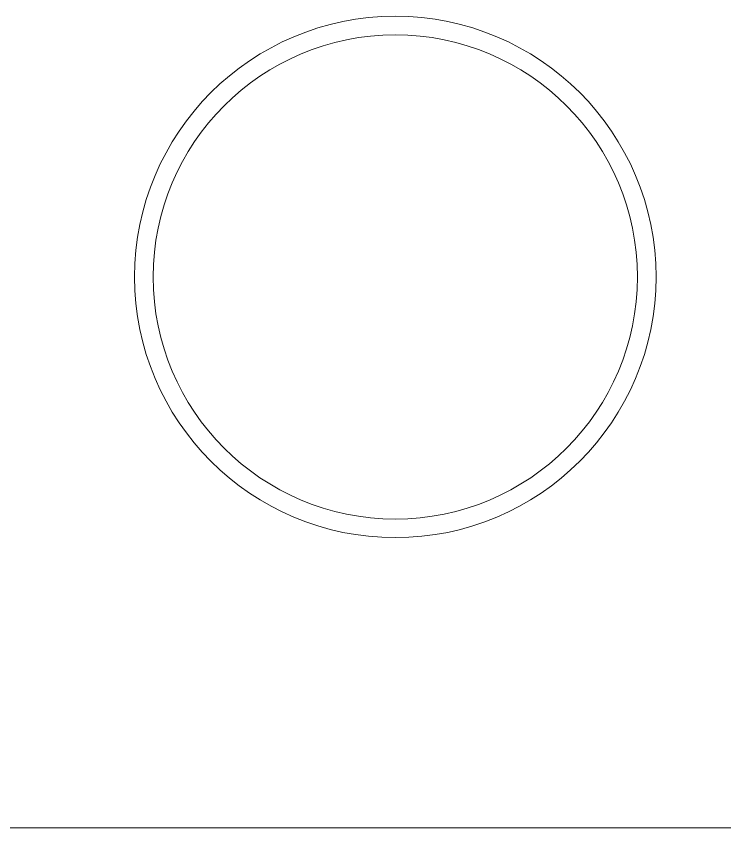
# Model space of a CAD drawing. Header units: inches. Extents: x -12418 to 242017, y -29325 to 19878.
# Drawn here: x 15923.7 to 16304.1, y -10267.4 to -9831.6 of the extents above; entities that cross this region are included whole.
import ezdxf

# ---------------------------------------------------------------- set-up
doc = ezdxf.new("R2010")
doc.units = ezdxf.units.IN
doc.header["$LTSCALE"] = 25
doc.header["$MEASUREMENT"] = 0
doc.linetypes.add('DASHDOT', pattern=[25.4, 12.7, -6.35, 0, -6.35])
for name, color, linetype, lineweight in [('00-Ground Floor$0$LOADING', 253, 'Continuous', 5), ('00-Ground Floor$0$Walls', 251, 'Continuous', 5), ('E-LITE-CLNG-CNDT', 6, 'DASHDOT', 35)]:
    doc.layers.add(name, color=color, linetype=linetype, lineweight=lineweight)

# ---------------------------------------------------------------- blocks, each defined once
blk = doc.blocks.new('00-Ground Floor$0$WM00001-P')
at = {"layer": '00-Ground Floor$0$LOADING'}
for radius in [0.14, 0.13]:
    blk.add_circle((0, 0), radius, dxfattribs=at)
blk = doc.blocks.new('00-Ground Floor')
at = {"layer": '00-Ground Floor$0$Walls'}
blk.add_line((14197.93, -10267.43, 0), (17697.72, -10267.43, 0), dxfattribs=at)
at = {"layer": '00-Ground Floor$0$LOADING', "extrusion": (2.24019e-05, 2.25232e-18, -1), "xscale": -1000, "yscale": 1000, "zscale": 1000}
blk.add_blockref('00-Ground Floor$0$WM00001-P', (-16127.19, -9971.64, 0.38), dxfattribs=at)

msp = doc.modelspace()

# ---------------------------------------------------------------- block references
at = {"layer": 'E-LITE-CLNG-CNDT'}
msp.add_blockref('00-Ground Floor', (0, 0), dxfattribs=at)

doc.saveas('drawing.dxf')
